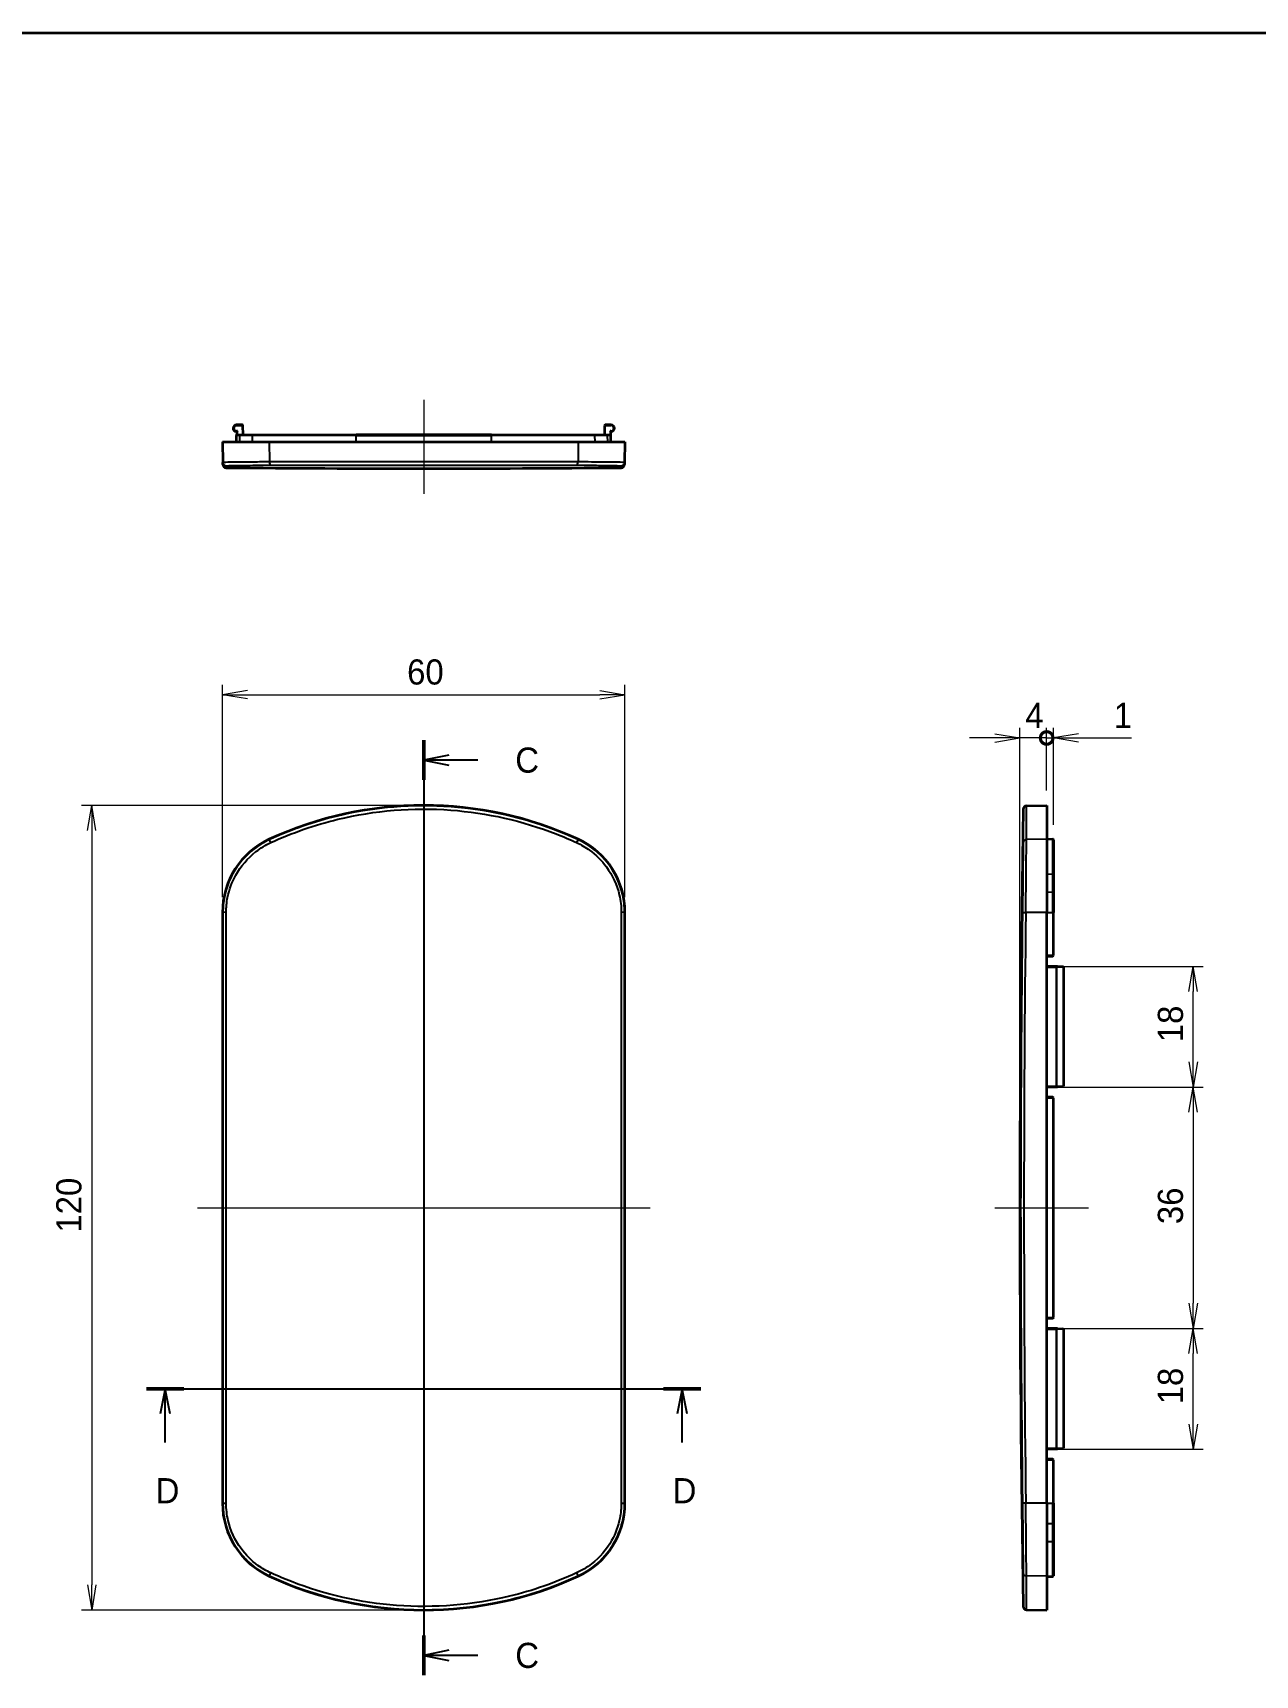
# Model space of a CAD drawing. Header units: millimetres. Extents: x 204 to 2721, y 201 to 622.
# Drawn here: x 1312.8 to 1495, y 377.3 to 622.2 of the extents above; entities that cross this region are included whole.
import ezdxf

# ---------------------------------------------------------------- set-up
doc = ezdxf.new("R2010")
doc.units = ezdxf.units.MM
doc.header["$LTSCALE"] = 1.5
doc.layers.get('Defpoints').update_dxf_attribs({"lineweight": 25})
for name, color, linetype, lineweight in [('Border (ISO)', 7, 'Continuous', 35), ('Centerline (ISO)', 131, 'Continuous', 18), ('Dimension (ISO)', 7, 'Continuous', 18), ('Section Line (ISO)', 7, 'Continuous', 25), ('Visible (ISO)', 7, 'Continuous', 35), ('Visible Narrow (ISO)', 7, 'Continuous', 25)]:
    doc.layers.add(name, color=color, linetype=linetype, lineweight=lineweight)
doc.styles.add('Note Text (TK)', font='MS PGothic.ttf')
doc.dimstyles.new('Default - Method 1b (TK)', dxfattribs={"dimscale": 1.5, "dimtxt": 2.5, "dimasz": 2.5, "dimexe": 1, "dimexo": 1.5, "dimgap": 1, "dimtad": 1, "dimtoh": 1, "dimdsep": 46, "dimtxsty": 'Note Text (TK)', "dimblk": 'OPEN', "dimcen": 0.09, "dimdle": 5, "dimclrd": 100, "dimclre": 100, "dimclrt": 7, "dimadec": 1, "dimazin": 1, "dimtfac": 1, "dimtmove": 0, "dimatfit": 3, "dimldrblk": 'OPEN', "dimfxl": 1, "dimtolj": 1, "dimlwd": -1, "dimlwe": -1, "dimarcsym": 0})

# ---------------------------------------------------------------- blocks, each defined once
blk = doc.blocks.new('図面枠 tk図枠')
at = {"layer": 'Border (ISO)'}
blk.add_line((14.5, 289), (405.5, 289), dxfattribs=at)
blk = doc.blocks.new('_Open')
at = {"color": 0, "linetype": 'ByBlock', "lineweight": -2}
for p, q in [((-1, 0.167), (0, 0)), ((-1, -0.167), (0, 0)), ((0, 0), (-1, 0))]:
    blk.add_line(p, q, dxfattribs=at)
blk = doc.blocks.new('*D74')
at = {"layer": 'Defpoints', "color": 0}
for p in [(1401.06, 523.48), (1341.06, 491.03), (1401.06, 491.03)]:
    blk.add_point(p, dxfattribs=at)
at = {"layer": 'Dimension (ISO)', "color": 100}
for p, q in [((1341.06, 493.28), (1341.06, 524.98)), ((1401.06, 493.28), (1401.06, 524.98)), ((1344.81, 523.48), (1397.31, 523.48))]:
    blk.add_line(p, q, dxfattribs=at)
at = {"layer": 'Dimension (ISO)', "color": 100, "xscale": 3.75, "yscale": 3.75, "zscale": 3.75, "rotation": 180}
blk.add_blockref('_Open', (1341.06, 523.48), dxfattribs=at)
at = {"layer": 'Dimension (ISO)', "color": 100, "xscale": 3.75, "yscale": 3.75, "zscale": 3.75}
blk.add_blockref('_Open', (1401.06, 523.48), dxfattribs=at)
at = {"layer": 'Dimension (ISO)', "color": 7, "insert": (1368.58, 526.86), "char_height": 3.75, "attachment_point": 4, "style": 'Note Text (TK)'}
blk.add_mtext('\\A1;60', dxfattribs=at)
blk = doc.blocks.new('*D75')
at = {"layer": 'Defpoints', "color": 0}
for p in [(1371.06, 506.98), (1321.56, 386.98), (1371.06, 386.98)]:
    blk.add_point(p, dxfattribs=at)
at = {"layer": 'Dimension (ISO)', "color": 100}
for p, q in [((1368.81, 506.98), (1320.06, 506.98)), ((1321.56, 503.23), (1321.56, 390.73)), ((1368.81, 386.98), (1320.06, 386.98))]:
    blk.add_line(p, q, dxfattribs=at)
at = {"layer": 'Dimension (ISO)', "color": 100, "xscale": 3.75, "yscale": 3.75, "zscale": 3.75}
for p, rotation in [((1321.56, 506.98), 90), ((1321.56, 386.98), 270)]:
    blk.add_blockref('_Open', p, dxfattribs=dict(at, rotation=rotation))
at = {"layer": 'Dimension (ISO)', "color": 7, "insert": (1318.18, 443.27), "char_height": 3.75, "attachment_point": 4, "rotation": 90, "style": 'Note Text (TK)'}
blk.add_mtext('\\A1;120', dxfattribs=at)
blk = doc.blocks.new('_DotSmall')
at = {"color": 0, "linetype": 'ByBlock', "const_width": 0.5}
blk.add_lwpolyline([(-0.0625, 0, 1), (0.0625, 0, 1)], format="xyb", close=True, dxfattribs=at)
blk = doc.blocks.new('*D81')
at = {"layer": 'Defpoints', "color": 0}
for p in [(1459.92, 517.04), (1463.92, 506.98), (1459.92, 446.98)]:
    blk.add_point(p, dxfattribs=at)
at = {"layer": 'Dimension (ISO)', "color": 100}
for p, q in [((1456.17, 517.04), (1452.42, 517.04)), ((1459.92, 449.23), (1459.92, 518.54)), ((1463.92, 517.04), (1459.92, 517.04)), ((1463.92, 509.23), (1463.92, 518.54)), ((1463.92, 517.04), (1467.67, 517.04))]:
    blk.add_line(p, q, dxfattribs=at)
at = {"layer": 'Dimension (ISO)', "color": 100, "xscale": 3.75, "yscale": 3.75, "zscale": 3.75}
blk.add_blockref('_Open', (1459.92, 517.04), dxfattribs=at)
at = {"layer": 'Dimension (ISO)', "color": 100, "xscale": 3.75, "yscale": 3.75, "zscale": 3.75, "rotation": 180}
blk.add_blockref('_DotSmall', (1463.92, 517.04), dxfattribs=at)
at = {"layer": 'Dimension (ISO)', "color": 7, "insert": (1460.74, 520.41), "char_height": 3.75, "attachment_point": 4, "style": 'Note Text (TK)'}
blk.add_mtext('\\A1;4', dxfattribs=at)
blk = doc.blocks.new('*D82')
at = {"layer": 'Defpoints', "color": 0}
for p in [(1464.92, 517.04), (1463.92, 506.98), (1464.92, 501.86)]:
    blk.add_point(p, dxfattribs=at)
at = {"layer": 'Dimension (ISO)', "color": 100}
for p, q in [((1463.92, 517.04), (1460.17, 517.04)), ((1463.92, 509.23), (1463.92, 518.54)), ((1463.92, 517.04), (1464.92, 517.04)), ((1464.92, 504.11), (1464.92, 518.54)), ((1468.67, 517.04), (1476.55, 517.04))]:
    blk.add_line(p, q, dxfattribs=at)
at = {"layer": 'Dimension (ISO)', "color": 100, "xscale": 3.75, "yscale": 3.75, "zscale": 3.75}
blk.add_blockref('_DotSmall', (1463.92, 517.04), dxfattribs=at)
at = {"layer": 'Dimension (ISO)', "color": 100, "xscale": 3.75, "yscale": 3.75, "zscale": 3.75, "rotation": 180}
blk.add_blockref('_Open', (1464.92, 517.04), dxfattribs=at)
at = {"layer": 'Dimension (ISO)', "color": 7, "insert": (1473.92, 520.41), "char_height": 3.75, "attachment_point": 4, "style": 'Note Text (TK)'}
blk.add_mtext('\\A1;1', dxfattribs=at)
blk = doc.blocks.new('*D84')
at = {"layer": 'Defpoints', "color": 0}
for p in [(1463.92, 464.98), (1463.92, 428.98), (1485.76, 428.98)]:
    blk.add_point(p, dxfattribs=at)
at = {"layer": 'Dimension (ISO)', "color": 100}
for p, q in [((1466.17, 464.98), (1487.26, 464.98)), ((1485.76, 461.23), (1485.76, 432.73)), ((1466.17, 428.98), (1487.26, 428.98))]:
    blk.add_line(p, q, dxfattribs=at)
at = {"layer": 'Dimension (ISO)', "color": 100, "xscale": 3.75, "yscale": 3.75, "zscale": 3.75}
for p, rotation in [((1485.76, 464.98), 90), ((1485.76, 428.98), 270)]:
    blk.add_blockref('_Open', p, dxfattribs=dict(at, rotation=rotation))
at = {"layer": 'Dimension (ISO)', "color": 7, "insert": (1482.39, 444.54), "char_height": 3.75, "attachment_point": 4, "rotation": 90, "style": 'Note Text (TK)'}
blk.add_mtext('\\A1;36', dxfattribs=at)
blk = doc.blocks.new('*D85')
at = {"layer": 'Defpoints', "color": 0}
for p in [(1463.92, 482.98), (1485.76, 482.98), (1463.92, 464.98)]:
    blk.add_point(p, dxfattribs=at)
at = {"layer": 'Dimension (ISO)', "color": 100}
for p, q in [((1466.17, 482.98), (1487.26, 482.98)), ((1485.76, 468.73), (1485.76, 479.23)), ((1466.17, 464.98), (1487.26, 464.98))]:
    blk.add_line(p, q, dxfattribs=at)
at = {"layer": 'Dimension (ISO)', "color": 100, "xscale": 3.75, "yscale": 3.75, "zscale": 3.75}
for p, rotation in [((1485.76, 482.98), 90), ((1485.76, 464.98), 270)]:
    blk.add_blockref('_Open', p, dxfattribs=dict(at, rotation=rotation))
at = {"layer": 'Dimension (ISO)', "color": 7, "insert": (1482.39, 471.67), "char_height": 3.75, "attachment_point": 4, "rotation": 90, "style": 'Note Text (TK)'}
blk.add_mtext('\\A1;18', dxfattribs=at)
blk = doc.blocks.new('*D86')
at = {"layer": 'Defpoints', "color": 0}
for p in [(1463.92, 428.98), (1485.76, 428.98), (1463.92, 410.98)]:
    blk.add_point(p, dxfattribs=at)
at = {"layer": 'Dimension (ISO)', "color": 100}
for p, q in [((1466.17, 428.98), (1487.26, 428.98)), ((1485.76, 414.73), (1485.76, 425.23)), ((1466.17, 410.98), (1487.26, 410.98))]:
    blk.add_line(p, q, dxfattribs=at)
at = {"layer": 'Dimension (ISO)', "color": 100, "xscale": 3.75, "yscale": 3.75, "zscale": 3.75}
for p, rotation in [((1485.76, 428.98), 90), ((1485.76, 410.98), 270)]:
    blk.add_blockref('_Open', p, dxfattribs=dict(at, rotation=rotation))
at = {"layer": 'Dimension (ISO)', "color": 7, "insert": (1482.39, 417.67), "char_height": 3.75, "attachment_point": 4, "rotation": 90, "style": 'Note Text (TK)'}
blk.add_mtext('\\A1;18', dxfattribs=at)
blk = doc.blocks.new('2dTransSection2')
at = {"layer": 'Section Line (ISO)', "linetype": 'Continuous'}
for p, q in [((127.37, 218.67), (127.37, 125.72)), ((129.87, 217.2), (127.37, 216.7)), ((129.87, 216.7), (127.37, 216.7)), ((127.37, 216.7), (129.87, 216.2)), ((132.75, 216.7), (129.87, 216.7)), ((129.87, 128.19), (127.37, 127.69)), ((129.87, 127.69), (127.37, 127.69)), ((127.37, 127.69), (129.87, 127.19)), ((132.75, 127.69), (129.87, 127.69))]:
    blk.add_line(p, q, dxfattribs=at)
at = {"layer": 'Section Line (ISO)', "linetype": 'Continuous', "lineweight": 50}
for p, q in [((127.37, 218.67), (127.37, 214.73)), ((127.37, 129.65), (127.37, 125.72))]:
    blk.add_line(p, q, dxfattribs=at)
at = {"layer": 'Section Line (ISO)', "char_height": 2.5, "attachment_point": 7, "style": 'Note Text (TK)'}
for insert in [(136.47, 215.41), (136.47, 126.4)]:
    blk.add_mtext('C', dxfattribs=dict(at, insert=insert))
blk = doc.blocks.new('2dTransSection3')
at = {"layer": 'Section Line (ISO)', "linetype": 'Continuous'}
for p, q in [((99.81, 154.19), (154.91, 154.19)), ((101.67, 154.19), (101.17, 151.69)), ((101.67, 151.69), (101.67, 154.19)), ((102.17, 151.69), (101.67, 154.19)), ((153.05, 154.19), (152.55, 151.69)), ((153.05, 151.69), (153.05, 154.19)), ((153.55, 151.69), (153.05, 154.19)), ((101.67, 148.86), (101.67, 151.69)), ((153.05, 148.86), (153.05, 151.69))]:
    blk.add_line(p, q, dxfattribs=at)
at = {"layer": 'Section Line (ISO)', "linetype": 'Continuous', "lineweight": 50}
for p, q in [((99.81, 154.19), (103.52, 154.19)), ((151.2, 154.19), (154.91, 154.19))]:
    blk.add_line(p, q, dxfattribs=at)
at = {"layer": 'Section Line (ISO)', "char_height": 2.5, "attachment_point": 7, "style": 'Note Text (TK)'}
for insert in [(100.73, 142.81), (152.11, 142.81)]:
    blk.add_mtext('D', dxfattribs=dict(at, insert=insert))

msp = doc.modelspace()

# ---------------------------------------------------------------- linework, layer by layer
at = {"layer": 'Centerline (ISO)', "linetype": 'Continuous'}
for p, q in [((1371.06, 567.474), (1371.06, 553.474)), ((1371.06, 510.732), (1371.06, 383.232)), ((1337.31, 446.982), (1404.81, 446.982)), ((1456.172, 446.982), (1470.172, 446.982))]:
    msp.add_line(p, q, dxfattribs=at)
at = {"layer": 'Visible (ISO)'}
for p, q in [((1344.009, 563.724), (1343.145, 563.724)), ((1344.134, 562.224), (1344.109, 563.626)), ((1398.01, 563.626), (1397.986, 562.224)), ((1398.975, 563.724), (1398.11, 563.724)), ((1341.06, 561.224), (1348.037, 561.224)), ((1341.06, 561.224), (1341.114, 558.106)), ((1343.151, 561.224), (1343.167, 562.126)), ((1343.176, 562.627), (1343.167, 562.126)), ((1343.267, 562.224), (1343.738, 562.224)), ((1343.738, 562.224), (1345.597, 562.224)), ((1345.597, 562.224), (1360.983, 562.224)), ((1348.037, 561.224), (1394.083, 561.224)), ((1381.137, 562.224), (1360.983, 562.224)), ((1381.137, 562.224), (1396.523, 562.224)), ((1394.083, 561.224), (1401.06, 561.224)), ((1396.523, 562.224), (1398.381, 562.224)), ((1398.381, 562.224), (1398.853, 562.224)), ((1398.953, 562.126), (1398.944, 562.627)), ((1398.968, 561.224), (1398.953, 562.126)), ((1401.06, 561.224), (1401.005, 558.106)), ((1341.119, 557.836), (1341.114, 558.106)), ((1401.005, 558.106), (1401.001, 557.836)), ((1460.906, 506.929), (1463.922, 506.982)), ((1463.922, 506.982), (1463.922, 501.931)), ((1463.922, 501.975), (1464.824, 501.959)), ((1463.922, 501.931), (1463.922, 491.033)), ((1464.922, 501.859), (1464.922, 496.663)), ((1464.922, 496.663), (1464.922, 494.035)), ((1464.922, 494.035), (1464.922, 491.033)), ((1341.06, 491.033), (1341.06, 402.93)), ((1401.06, 402.93), (1401.06, 491.033)), ((1463.922, 402.93), (1463.922, 491.033)), ((1464.922, 484.597), (1464.922, 491.033)), ((1463.922, 484.482), (1464.824, 484.497)), ((1465.524, 482.954), (1463.922, 482.982)), ((1465.524, 482.954), (1466.324, 482.94)), ((1466.422, 482.84), (1466.422, 465.124)), ((1463.922, 464.982), (1465.524, 465.01)), ((1464.824, 463.466), (1463.922, 463.482)), ((1464.922, 430.597), (1464.922, 463.366)), ((1466.324, 465.024), (1465.524, 465.01)), ((1463.922, 430.482), (1464.824, 430.497)), ((1465.524, 428.954), (1463.922, 428.982)), ((1465.524, 428.954), (1466.324, 428.94)), ((1466.422, 428.84), (1466.422, 411.124)), ((1463.922, 410.982), (1465.524, 411.01)), ((1464.824, 409.466), (1463.922, 409.482)), ((1464.922, 402.93), (1464.922, 409.366)), ((1466.324, 411.024), (1465.524, 411.01)), ((1463.922, 402.93), (1463.922, 392.032)), ((1464.922, 402.93), (1464.922, 399.928)), ((1464.922, 399.928), (1464.922, 397.3)), ((1464.922, 397.3), (1464.922, 392.104)), ((1463.922, 392.032), (1463.922, 386.982)), ((1463.922, 391.988), (1464.824, 392.004)), ((1460.906, 387.034), (1463.922, 386.982))]:
    msp.add_line(p, q, dxfattribs=at)
for centre, radius, start, end in [((1343.145, 563.224), 0.5, 90, 263.38234), ((1344.009, 563.624), 0.1, 1, 90), ((1398.11, 563.624), 0.1, 90, 179), ((1398.975, 563.224), 0.5, 276.61766, 90), ((1343.076, 562.628), 0.1, 359.01792, 83.38234), ((1343.267, 562.124), 0.1, 90, 179), ((1398.853, 562.124), 0.1, 1, 90), ((1399.044, 562.628), 0.1, 96.61766, 180.98208), ((1341.619, 557.845), 0.5, 181, 269.53032), ((1371.06, 4149.224), 3592, 269.530319, 270.469681), ((1400.501, 557.845), 0.5, 270.46968, 359), ((1371.06, 451.982), 55, 65.25348, 114.74652), ((5051.922, 446.982), 3592, 179.051582, 180.948418), ((1460.914, 506.429), 0.5, 91, 179.05158), ((1353.06, 491.033), 12, 114.74652, 180), ((1389.06, 491.033), 12, 0, 65.25348), ((1464.822, 501.859), 0.1, 0, 89), ((1464.822, 484.597), 0.1, 271, 0), ((1465.522, 482.854), 0.1, 89, 130.29307), ((1466.322, 482.84), 0.1, 0, 89), ((1464.822, 463.366), 0.1, 0, 89), ((1465.522, 465.11), 0.1, 229.70693, 271), ((1466.322, 465.124), 0.1, 271, 0), ((1464.822, 430.597), 0.1, 271, 0), ((1465.522, 428.854), 0.1, 89, 130.29307), ((1466.322, 428.84), 0.1, 0, 89), ((1464.822, 409.366), 0.1, 0, 89), ((1465.522, 411.11), 0.1, 229.70693, 271), ((1466.322, 411.124), 0.1, 271, 0), ((1353.06, 402.93), 12, 180, 245.25348), ((1389.06, 402.93), 12, 294.74652, 0), ((1371.06, 441.982), 55, 245.25348, 294.74652), ((1464.822, 392.104), 0.1, 271, 0), ((1460.914, 387.534), 0.5, 180.94842, 269)]:
    msp.add_arc(centre, radius, start, end, dxfattribs=at)
at = {"layer": 'Visible Narrow (ISO)'}
for p, q in [((1343.145, 563.724), (1343.145, 563.626)), ((1343.145, 563.626), (1344.009, 563.626)), ((1344.009, 563.626), (1344.009, 563.724)), ((1344.009, 563.626), (1344.034, 562.224)), ((1398.086, 562.224), (1398.11, 563.626)), ((1398.11, 563.724), (1398.11, 563.626)), ((1398.11, 563.626), (1398.975, 563.626)), ((1398.975, 563.626), (1398.975, 563.724)), ((1343.145, 562.76), (1343.145, 562.826)), ((1343.279, 562.826), (1343.145, 562.826)), ((1343.643, 562.126), (1343.167, 562.126)), ((1343.268, 562.224), (1343.279, 562.826)), ((1343.628, 561.224), (1343.643, 562.126)), ((1345.536, 562.126), (1343.643, 562.126)), ((1345.527, 561.224), (1345.536, 562.126)), ((1360.983, 562.126), (1345.536, 562.126)), ((1348.037, 561.224), (1348.059, 558.201)), ((1360.983, 562.126), (1360.983, 562.224)), ((1360.983, 562.126), (1381.137, 562.126)), ((1360.983, 561.224), (1360.983, 562.126)), ((1381.137, 562.126), (1381.137, 562.224)), ((1396.583, 562.126), (1381.137, 562.126)), ((1381.137, 561.224), (1381.137, 562.126)), ((1394.083, 561.224), (1394.061, 558.201)), ((1398.476, 562.126), (1396.583, 562.126)), ((1396.593, 561.224), (1396.583, 562.126)), ((1398.953, 562.126), (1398.476, 562.126)), ((1398.491, 561.224), (1398.476, 562.126)), ((1398.841, 562.826), (1398.851, 562.224)), ((1398.975, 562.826), (1398.841, 562.826)), ((1398.975, 562.826), (1398.975, 562.76)), ((1341.61, 557.615), (1341.615, 557.345)), ((1400.505, 557.345), (1400.51, 557.615)), ((1348.037, 501.931), (1348.059, 501.883)), ((1394.083, 501.931), (1394.061, 501.883)), ((1463.922, 501.931), (1460.899, 501.883)), ((1464.824, 496.743), (1464.824, 501.959)), ((1463.922, 496.755), (1464.824, 496.743)), ((1464.824, 494.066), (1464.824, 496.743)), ((1463.922, 494.071), (1464.824, 494.066)), ((1464.824, 491.033), (1464.824, 494.066)), ((1341.06, 491.033), (1341.114, 491.033)), ((1401.06, 491.033), (1401.005, 491.033)), ((1463.922, 491.033), (1460.805, 491.033)), ((1463.922, 491.033), (1464.824, 491.033)), ((1464.824, 491.033), (1464.922, 491.033)), ((1464.824, 491.033), (1464.824, 484.597)), ((1464.824, 484.597), (1463.922, 484.582)), ((1463.922, 482.882), (1465.325, 482.857)), ((1464.824, 484.597), (1464.922, 484.597)), ((1465.426, 482.854), (1465.325, 482.854)), ((1465.325, 482.854), (1465.325, 465.11)), ((1465.426, 465.11), (1465.426, 482.854)), ((1466.422, 482.84), (1465.426, 482.854)), ((1465.325, 465.106), (1463.922, 465.082)), ((1463.922, 463.382), (1464.824, 463.366)), ((1464.922, 463.366), (1464.824, 463.366)), ((1464.824, 463.366), (1464.824, 430.597)), ((1465.426, 465.11), (1465.325, 465.11)), ((1465.426, 465.11), (1466.422, 465.124)), ((1464.824, 430.597), (1463.922, 430.582)), ((1463.922, 428.882), (1465.325, 428.857)), ((1464.824, 430.597), (1464.922, 430.597)), ((1465.426, 428.854), (1465.325, 428.854)), ((1465.325, 428.854), (1465.325, 411.11)), ((1465.426, 411.11), (1465.426, 428.854)), ((1466.422, 428.84), (1465.426, 428.854)), ((1465.325, 411.106), (1463.922, 411.082)), ((1463.922, 409.382), (1464.824, 409.366)), ((1464.922, 409.366), (1464.824, 409.366)), ((1464.824, 409.366), (1464.824, 402.93)), ((1465.426, 411.11), (1465.325, 411.11)), ((1465.426, 411.11), (1466.422, 411.124)), ((1341.06, 402.93), (1341.114, 402.93)), ((1401.06, 402.93), (1401.005, 402.93)), ((1463.922, 402.93), (1460.805, 402.93)), ((1463.922, 402.93), (1464.824, 402.93)), ((1464.824, 402.93), (1464.922, 402.93)), ((1464.824, 399.897), (1464.824, 402.93)), ((1463.922, 399.892), (1464.824, 399.897)), ((1464.824, 397.22), (1464.824, 399.897)), ((1463.922, 397.208), (1464.824, 397.22)), ((1464.824, 392.004), (1464.824, 397.22)), ((1348.037, 392.032), (1348.059, 392.08)), ((1394.083, 392.032), (1394.061, 392.08)), ((1460.408, 392.527), (1460.415, 387.527)), ((1463.922, 392.032), (1460.899, 392.08)), ((1460.906, 387.035), (1460.899, 392.08))]:
    msp.add_line(p, q, dxfattribs=at)
for centre, start, end in [((1343.145, 563.226), 90, 270), ((1398.975, 563.226), 270, 90)]:
    msp.add_arc(centre, 0.4, start, end, dxfattribs=at)
for centre, major_axis, ratio, start_param, end_param in [((1344.009, 563.624), (0.1, 0.0017), 0.0174497, 0, 1.5704917), ((1398.11, 563.624), (-0.1, 0.0017), 0.0174497, 4.7126936, 6.2831853), ((1343.076, 562.628), (0.1, -0.0017), 0.9998429, 0.0000002, 1.4727364), ((1343.279, 562.824), (-0.204, -0.1), 0.0069079, 4.7089951, 5.4296952), ((1343.145, 562.695), (0.0706, -0.0708), 0.5137427, 1.0662242, 2.0463494), ((1343.279, 562.824), (-0.104, -0.202), 0.0035147, 4.7055411, 5.4262412), ((1343.738, 562.124), (0, 0.1), 0.9518361, 0, 1.553343), ((1345.597, 562.124), (0, 0.1), 0.6062818, 0, 1.553343), ((1396.523, 562.124), (0, 0.1), 0.6062818, 4.7298423, 6.2831853), ((1398.381, 562.124), (0, 0.1), 0.9518361, 4.7298423, 6.2831853), ((1398.841, 562.824), (0.204, -0.1), 0.0069079, 0.8534901, 1.5741902), ((1398.841, 562.824), (0.104, -0.202), 0.0035147, 0.8569441, 1.5776442), ((1398.975, 562.695), (0.0706, 0.0708), 0.5137427, 1.0952433, 2.0753684), ((1399.044, 562.628), (-0.1, -0.0017), 0.9998429, 4.8104491, 6.2831853), ((1341.614, 558.115), (-0.5, -0.009), 0.9999247, 0, 1.5451455), ((1348.268, 558.209), (0, -0.5), 0.4186138, 4.7295735, 6.2664915), ((1393.852, 558.209), (0, -0.5), 0.4186138, 0.0166938, 1.5536118), ((1400.505, 558.115), (0.5, -0.009), 0.9999247, 4.7380398, 6.2831853), ((1348.268, 501.429), (-0.209, 0.454), 0.000583, 4.7288141, 6.265732), ((1393.852, 501.429), (0.209, 0.454), 0.000583, 0.0174533, 1.5543712), ((1460.908, 501.429), (-0.5, 0.001), 0.9081642, 4.7311071, 6.268025), ((1464.822, 496.663), (0.1, 0), 0.7952499, 0, 1.553343), ((1464.822, 494.035), (0.1, 0), 0.3066072, 0, 1.553343), ((1341.614, 491.033), (-0.5, 0), 0.0122676, 4.7205852, 6.2657307), ((1278.459, 446.982), (0, -3590.319), 0.0174524, 1.5585266, 1.5830661), ((1278.946, 446.982), (0, 3590.818), 0.0174524, 4.7001192, 4.7246587), ((1463.173, 446.982), (0, -3590.818), 0.0174524, 4.7001192, 4.7246587), ((1400.505, 491.033), (0.5, 0), 0.0122676, 0.0174546, 1.5626002), ((1463.66, 446.982), (0, 3590.319), 0.0174524, 1.5585266, 1.5830661), ((5050.315, 446.982), (0, -3590.818), 0.9998477, 4.7001192, 4.7246587), ((1460.813, 491.033), (-0.5, 0.006), 0.0002141, 0.0081988, 1.5533443), ((5050.306, 446.982), (0, 3590.319), 0.9998477, 1.5585266, 1.5830661), ((1464.822, 484.597), (0.0017, -0.1), 0.0174497, 0, 1.5704917), ((1465.326, 482.857), (0.1, -0.0018), 0.0003094, 4.6949384, 6.1676746), ((1465.522, 482.854), (-0.202, 0.004), 0.4956753, 4.712389, 5.4330891), ((1465.393, 483.006), (0.0647, -0.0763), 0.6073825, 5.3030602, 6.2831853), ((1464.822, 463.366), (0.0017, 0.1), 0.0174497, 4.7126936, 6.2831853), ((1465.326, 465.106), (0.1, 0.0018), 0.0003094, 0.1155107, 1.5882469), ((1465.393, 464.957), (0.0647, 0.0763), 0.6073825, 0, 0.9801251), ((1465.522, 465.11), (-0.202, -0.004), 0.4956753, 0.8500962, 1.5707963), ((1464.822, 430.597), (0.0017, -0.1), 0.0174497, 0, 1.5704917), ((1465.326, 428.857), (0.1, -0.0018), 0.0003094, 4.6949384, 6.1676746), ((1465.522, 428.854), (-0.202, 0.004), 0.4956753, 4.712389, 5.4330891), ((1465.393, 429.006), (0.0647, -0.0763), 0.6073825, 5.3030602, 6.2831853), ((1464.822, 409.366), (0.0017, 0.1), 0.0174497, 4.7126936, 6.2831853), ((1465.326, 411.106), (0.1, 0.0018), 0.0003094, 0.1155107, 1.5882469), ((1465.393, 410.957), (0.0647, 0.0763), 0.6073825, 0, 0.9801251), ((1465.522, 411.11), (-0.202, -0.004), 0.4956753, 0.8500962, 1.5707963), ((1341.614, 402.93), (-0.5, 0), 0.0122676, 0.0174546, 1.5626002), ((1400.505, 402.93), (0.5, 0), 0.0122676, 4.7205852, 6.2657307), ((1460.813, 402.93), (-0.5, -0.006), 0.0002141, 4.729841, 6.2749865), ((1464.822, 399.928), (0.1, 0), 0.3066072, 4.7298423, 6.2831853), ((1464.822, 397.3), (0.1, 0), 0.7952499, 4.7298423, 6.2831853), ((1348.268, 392.534), (-0.209, -0.454), 0.000583, 0.0174533, 1.5543712), ((1393.852, 392.534), (0.209, -0.454), 0.000583, 4.7288141, 6.265732), ((1460.908, 392.534), (-0.5, -0.001), 0.9081642, 0.0151603, 1.5520782)]:
    msp.add_ellipse(centre, major_axis=major_axis, ratio=ratio, start_param=start_param, end_param=end_param, dxfattribs=at)
for points, knots in [([(1343.145, 562.76), (1343.13, 562.751), (1343.116, 562.744), (1343.094, 562.732), (1343.087, 562.728), (1343.087, 562.728)], [0, 0, 0, 0, 0.008505047, 0.008505047, 0.0185381, 0.0185381, 0.0185381, 0.0185381]), ([(1343.087, 562.728), (1343.087, 562.728), (1343.087, 562.728), (1343.087, 562.728), (1343.087, 562.728), (1343.087, 562.728)], [-0.00035283195, -0.00035283195, -0.00035283195, -0.00035283195, -0.00017641598, -0.00017641598, 0, 0, 0, 0]), ([(1343.176, 562.627), (1343.176, 562.627), (1343.18, 562.635), (1343.194, 562.66), (1343.202, 562.675), (1343.211, 562.693)], [-0.0185381, -0.0185381, -0.0185381, -0.0185381, -0.008505047, -0.008505047, 0, 0, 0, 0]), ([(1398.909, 562.693), (1398.917, 562.677), (1398.924, 562.663), (1398.939, 562.636), (1398.944, 562.627), (1398.944, 562.627)], [-0.018890914, -0.018890914, -0.018890914, -0.018890914, -0.011131787, -0.011131787, -0.000352814, -0.000352814, -0.000352814, -0.000352814]), ([(1399.032, 562.728), (1399.032, 562.728), (1399.024, 562.732), (1399.001, 562.745), (1398.989, 562.752), (1398.975, 562.76)], [0.000352814, 0.000352814, 0.000352814, 0.000352814, 0.011131787, 0.011131787, 0.018890914, 0.018890914, 0.018890914, 0.018890914]), ([(1399.032, 562.728), (1399.032, 562.728), (1399.032, 562.728), (1399.032, 562.728), (1399.032, 562.728), (1399.032, 562.728)], [-0.00035283198, -0.00035283198, -0.00035283198, -0.00035283198, -0.000176416, -0.000176416, -0.00000000002, -0.00000000002, -0.00000000002, -0.00000000002]), ([(1348.059, 558.201), (1347.236, 558.2), (1346.457, 558.198), (1344.466, 558.19), (1343.395, 558.18), (1342.011, 558.158), (1341.58, 558.146), (1341.19, 558.124), (1341.114, 558.116), (1341.114, 558.106)], [-1.3036361, -1.3036361, -1.3036361, -1.3036361, -1.0433648, -1.0433648, -0.5796471, -0.5796471, -0.2229412, -0.2229412, 0, 0, 0, 0]), ([(1341.61, 557.615), (1341.61, 557.624), (1341.682, 557.633), (1342.056, 557.655), (1342.469, 557.666), (1343.795, 557.689), (1344.822, 557.699), (1346.73, 557.707), (1347.477, 557.709), (1348.265, 557.709)], [0, 0, 0, 0, 0.2229412, 0.2229412, 0.5796471, 0.5796471, 1.0433648, 1.0433648, 1.3036361, 1.3036361, 1.3036361, 1.3036361]), ([(1394.061, 558.201), (1393.042, 558.201), (1392.008, 558.202), (1385.904, 558.205), (1380.552, 558.207), (1369.45, 558.208), (1363.695, 558.207), (1354.682, 558.204), (1351.297, 558.203), (1348.059, 558.201)], [-4.7031374, -4.7031374, -4.7031374, -4.7031374, -4.3695667, -4.3695667, -2.7562136, -2.7562136, -1.0600822, -1.0600822, 0, 0, 0, 0]), ([(1348.265, 557.709), (1351.474, 557.712), (1354.828, 557.713), (1363.76, 557.716), (1369.464, 557.717), (1380.467, 557.716), (1385.771, 557.714), (1391.821, 557.711), (1392.845, 557.71), (1393.855, 557.709)], [0, 0, 0, 0, 1.0600822, 1.0600822, 2.7562136, 2.7562136, 4.3695667, 4.3695667, 4.7031374, 4.7031374, 4.7031374, 4.7031374]), ([(1393.855, 557.709), (1394.529, 557.709), (1395.174, 557.708), (1396.738, 557.702), (1397.591, 557.695), (1399.207, 557.677), (1399.865, 557.662), (1400.41, 557.636), (1400.51, 557.626), (1400.51, 557.615)], [0, 0, 0, 0, 0.2227858, 0.2227858, 0.579243, 0.579243, 1.0426373, 1.0426373, 1.3036362, 1.3036362, 1.3036362, 1.3036362]), ([(1401.005, 558.106), (1401.006, 558.117), (1400.902, 558.127), (1400.333, 558.153), (1399.646, 558.168), (1397.96, 558.187), (1397.069, 558.193), (1395.437, 558.199), (1394.765, 558.2), (1394.061, 558.201)], [-1.3036362, -1.3036362, -1.3036362, -1.3036362, -1.0426373, -1.0426373, -0.579243, -0.579243, -0.2227858, -0.2227858, 0, 0, 0, 0]), ([(1394.061, 501.883), (1393.042, 502.353), (1392.008, 502.791), (1385.904, 505.164), (1380.552, 506.374), (1369.45, 507.201), (1363.694, 506.731), (1354.682, 504.552), (1351.297, 503.376), (1348.059, 501.883)], [-4.7031374, -4.7031374, -4.7031374, -4.7031374, -4.3695667, -4.3695667, -2.7562136, -2.7562136, -1.0600822, -1.0600822, 0, 0, 0, 0]), ([(1348.265, 501.437), (1351.474, 502.916), (1354.828, 504.082), (1363.76, 506.241), (1369.464, 506.707), (1380.467, 505.888), (1385.771, 504.688), (1391.821, 502.337), (1392.845, 501.902), (1393.855, 501.437)], [0, 0, 0, 0, 1.0600822, 1.0600822, 2.7562136, 2.7562136, 4.3695667, 4.3695667, 4.7031374, 4.7031374, 4.7031374, 4.7031374]), ([(1460.415, 506.437), (1460.415, 506.437), (1460.414, 506.387), (1460.414, 505.888), (1460.412, 504.688), (1460.409, 502.337), (1460.408, 501.902), (1460.408, 501.437)], [2.3515268, 2.3515268, 2.3515268, 2.3515268, 2.7562136, 2.7562136, 4.3695667, 4.3695667, 4.7031374, 4.7031374, 4.7031374, 4.7031374]), ([(1460.899, 501.883), (1460.899, 502.353), (1460.9, 502.791), (1460.903, 505.164), (1460.905, 506.374), (1460.906, 506.878), (1460.906, 506.929), (1460.906, 506.928)], [-4.7031374, -4.7031374, -4.7031374, -4.7031374, -4.3695667, -4.3695667, -2.7562136, -2.7562136, -2.3515268, -2.3515268, -2.3515268, -2.3515268]), ([(1348.059, 501.883), (1347.236, 501.504), (1346.457, 501.031), (1344.466, 499.488), (1343.395, 498.238), (1342.011, 495.742), (1341.58, 494.563), (1341.19, 492.584), (1341.114, 491.808), (1341.114, 491.033)], [-1.3036361, -1.3036361, -1.3036361, -1.3036361, -1.0433648, -1.0433648, -0.5796471, -0.5796471, -0.2229412, -0.2229412, 0, 0, 0, 0]), ([(1341.61, 491.039), (1341.61, 491.782), (1341.682, 492.525), (1342.056, 494.421), (1342.469, 495.552), (1343.795, 497.944), (1344.822, 499.141), (1346.73, 500.62), (1347.477, 501.073), (1348.265, 501.437)], [0, 0, 0, 0, 0.2229412, 0.2229412, 0.5796471, 0.5796471, 1.0433648, 1.0433648, 1.3036361, 1.3036361, 1.3036361, 1.3036361]), ([(1393.855, 501.437), (1394.529, 501.126), (1395.174, 500.749), (1396.738, 499.616), (1397.591, 498.769), (1399.207, 496.564), (1399.865, 495.132), (1400.41, 492.779), (1400.51, 491.909), (1400.51, 491.039)], [0, 0, 0, 0, 0.2227858, 0.2227858, 0.579243, 0.579243, 1.0426373, 1.0426373, 1.3036362, 1.3036362, 1.3036362, 1.3036362]), ([(1401.005, 491.033), (1401.006, 491.941), (1400.902, 492.849), (1400.333, 495.304), (1399.646, 496.799), (1397.96, 499.099), (1397.069, 499.984), (1395.437, 501.165), (1394.765, 501.559), (1394.061, 501.883)], [-1.3036362, -1.3036362, -1.3036362, -1.3036362, -1.0426373, -1.0426373, -0.579243, -0.579243, -0.2227858, -0.2227858, 0, 0, 0, 0]), ([(1460.408, 501.437), (1460.407, 501.126), (1460.406, 500.749), (1460.4, 499.616), (1460.394, 498.769), (1460.375, 496.564), (1460.36, 495.132), (1460.334, 492.779), (1460.324, 491.909), (1460.313, 491.039)], [0, 0, 0, 0, 0.2227858, 0.2227858, 0.579243, 0.579243, 1.0426373, 1.0426373, 1.3036362, 1.3036362, 1.3036362, 1.3036362]), ([(1460.805, 491.033), (1460.815, 491.941), (1460.825, 492.849), (1460.852, 495.304), (1460.866, 496.799), (1460.885, 499.099), (1460.891, 499.984), (1460.897, 501.165), (1460.898, 501.559), (1460.899, 501.883)], [-1.3036362, -1.3036362, -1.3036362, -1.3036362, -1.0426373, -1.0426373, -0.579243, -0.579243, -0.2227858, -0.2227858, 0, 0, 0, 0]), ([(1465.391, 482.931), (1465.375, 482.925), (1465.361, 482.916), (1465.334, 482.893), (1465.325, 482.875), (1465.325, 482.857)], [-0.018890914, -0.018890914, -0.018890914, -0.018890914, -0.011131787, -0.011131787, -0.000352814, -0.000352814, -0.000352814, -0.000352814]), ([(1465.325, 482.857), (1465.325, 482.857), (1465.325, 482.856), (1465.325, 482.855), (1465.325, 482.854), (1465.325, 482.854)], [0.00000000002, 0.00000000002, 0.00000000002, 0.00000000002, 0.000176416, 0.000176416, 0.00035283198, 0.00035283198, 0.00035283198, 0.00035283198]), ([(1465.426, 482.855), (1465.426, 482.873), (1465.431, 482.891), (1465.443, 482.915), (1465.45, 482.923), (1465.458, 482.93)], [0.000352814, 0.000352814, 0.000352814, 0.000352814, 0.011131787, 0.011131787, 0.018890914, 0.018890914, 0.018890914, 0.018890914]), ([(1465.426, 482.854), (1465.426, 482.854), (1465.426, 482.854), (1465.426, 482.855), (1465.426, 482.855), (1465.426, 482.855)], [-0.00035283198, -0.00035283198, -0.00035283198, -0.00035283198, -0.000176416, -0.000176416, -0.00000000002, -0.00000000002, -0.00000000002, -0.00000000002]), ([(1465.325, 465.11), (1465.325, 465.109), (1465.325, 465.108), (1465.325, 465.107), (1465.325, 465.107), (1465.325, 465.106)], [0, 0, 0, 0, 0.00017641598, 0.00017641598, 0.00035283195, 0.00035283195, 0.00035283195, 0.00035283195]), ([(1465.325, 465.106), (1465.325, 465.089), (1465.333, 465.073), (1465.358, 465.048), (1465.373, 465.039), (1465.391, 465.032)], [-0.0185381, -0.0185381, -0.0185381, -0.0185381, -0.008505047, -0.008505047, 0, 0, 0, 0]), ([(1465.426, 465.108), (1465.426, 465.108), (1465.426, 465.108), (1465.426, 465.109), (1465.426, 465.109), (1465.426, 465.11)], [-0.00035283195, -0.00035283195, -0.00035283195, -0.00035283195, -0.00017641598, -0.00017641598, 0, 0, 0, 0]), ([(1465.458, 465.033), (1465.449, 465.041), (1465.442, 465.05), (1465.43, 465.075), (1465.426, 465.091), (1465.426, 465.108)], [0, 0, 0, 0, 0.008505047, 0.008505047, 0.0185381, 0.0185381, 0.0185381, 0.0185381]), ([(1465.391, 428.931), (1465.375, 428.925), (1465.361, 428.916), (1465.334, 428.893), (1465.325, 428.875), (1465.325, 428.857)], [-0.018890914, -0.018890914, -0.018890914, -0.018890914, -0.011131787, -0.011131787, -0.000352814, -0.000352814, -0.000352814, -0.000352814]), ([(1465.325, 428.857), (1465.325, 428.857), (1465.325, 428.856), (1465.325, 428.855), (1465.325, 428.854), (1465.325, 428.854)], [0.00000000002, 0.00000000002, 0.00000000002, 0.00000000002, 0.000176416, 0.000176416, 0.00035283198, 0.00035283198, 0.00035283198, 0.00035283198]), ([(1465.426, 428.855), (1465.426, 428.873), (1465.431, 428.891), (1465.443, 428.915), (1465.45, 428.923), (1465.458, 428.93)], [0.000352814, 0.000352814, 0.000352814, 0.000352814, 0.011131787, 0.011131787, 0.018890914, 0.018890914, 0.018890914, 0.018890914]), ([(1465.426, 428.854), (1465.426, 428.854), (1465.426, 428.854), (1465.426, 428.855), (1465.426, 428.855), (1465.426, 428.855)], [-0.00035283198, -0.00035283198, -0.00035283198, -0.00035283198, -0.000176416, -0.000176416, -0.00000000002, -0.00000000002, -0.00000000002, -0.00000000002]), ([(1465.325, 411.11), (1465.325, 411.109), (1465.325, 411.108), (1465.325, 411.107), (1465.325, 411.107), (1465.325, 411.106)], [0, 0, 0, 0, 0.00017641598, 0.00017641598, 0.00035283195, 0.00035283195, 0.00035283195, 0.00035283195]), ([(1465.325, 411.106), (1465.325, 411.089), (1465.333, 411.073), (1465.358, 411.048), (1465.373, 411.039), (1465.391, 411.032)], [-0.0185381, -0.0185381, -0.0185381, -0.0185381, -0.008505047, -0.008505047, 0, 0, 0, 0]), ([(1465.426, 411.108), (1465.426, 411.108), (1465.426, 411.108), (1465.426, 411.109), (1465.426, 411.109), (1465.426, 411.11)], [-0.00035283195, -0.00035283195, -0.00035283195, -0.00035283195, -0.00017641598, -0.00017641598, 0, 0, 0, 0]), ([(1465.458, 411.033), (1465.449, 411.041), (1465.442, 411.05), (1465.43, 411.075), (1465.426, 411.091), (1465.426, 411.108)], [0, 0, 0, 0, 0.008505047, 0.008505047, 0.0185381, 0.0185381, 0.0185381, 0.0185381]), ([(1341.114, 402.93), (1341.114, 402.022), (1341.218, 401.114), (1341.787, 398.66), (1342.473, 397.165), (1344.16, 394.864), (1345.05, 393.98), (1346.683, 392.798), (1347.355, 392.405), (1348.059, 392.08)], [-1.3036362, -1.3036362, -1.3036362, -1.3036362, -1.0426373, -1.0426373, -0.579243, -0.579243, -0.2227858, -0.2227858, 0, 0, 0, 0]), ([(1348.265, 392.527), (1347.59, 392.838), (1346.946, 393.214), (1345.382, 394.347), (1344.529, 395.195), (1342.912, 397.399), (1342.255, 398.832), (1341.709, 401.184), (1341.61, 402.054), (1341.61, 402.924)], [0, 0, 0, 0, 0.2227858, 0.2227858, 0.579243, 0.579243, 1.0426373, 1.0426373, 1.3036362, 1.3036362, 1.3036362, 1.3036362]), ([(1400.51, 402.924), (1400.51, 402.181), (1400.437, 401.438), (1400.064, 399.542), (1399.65, 398.411), (1398.324, 396.019), (1397.297, 394.822), (1395.389, 393.343), (1394.643, 392.89), (1393.855, 392.527)], [0, 0, 0, 0, 0.2229412, 0.2229412, 0.5796471, 0.5796471, 1.0433648, 1.0433648, 1.3036361, 1.3036361, 1.3036361, 1.3036361]), ([(1394.061, 392.08), (1394.883, 392.459), (1395.662, 392.932), (1397.653, 394.475), (1398.725, 395.725), (1400.109, 398.221), (1400.54, 399.401), (1400.93, 401.379), (1401.005, 402.155), (1401.005, 402.93)], [-1.3036361, -1.3036361, -1.3036361, -1.3036361, -1.0433648, -1.0433648, -0.5796471, -0.5796471, -0.2229412, -0.2229412, 0, 0, 0, 0]), ([(1460.313, 402.924), (1460.323, 402.181), (1460.331, 401.438), (1460.353, 399.542), (1460.364, 398.411), (1460.387, 396.019), (1460.397, 394.822), (1460.405, 393.343), (1460.407, 392.89), (1460.408, 392.527)], [0, 0, 0, 0, 0.2229412, 0.2229412, 0.5796471, 0.5796471, 1.0433648, 1.0433648, 1.3036361, 1.3036361, 1.3036361, 1.3036361]), ([(1460.899, 392.08), (1460.898, 392.459), (1460.896, 392.932), (1460.888, 394.475), (1460.878, 395.725), (1460.856, 398.221), (1460.844, 399.401), (1460.822, 401.379), (1460.814, 402.155), (1460.805, 402.93)], [-1.3036361, -1.3036361, -1.3036361, -1.3036361, -1.0433648, -1.0433648, -0.5796471, -0.5796471, -0.2229412, -0.2229412, 0, 0, 0, 0]), ([(1348.059, 392.08), (1349.078, 391.611), (1350.111, 391.172), (1356.216, 388.8), (1361.567, 387.589), (1372.669, 386.762), (1378.425, 387.232), (1387.438, 389.411), (1390.822, 390.588), (1394.061, 392.08)], [-4.7031374, -4.7031374, -4.7031374, -4.7031374, -4.3695667, -4.3695667, -2.7562136, -2.7562136, -1.0600822, -1.0600822, 0, 0, 0, 0]), ([(1393.855, 392.527), (1390.645, 391.047), (1387.291, 389.881), (1378.359, 387.722), (1372.655, 387.256), (1361.652, 388.076), (1356.349, 389.276), (1350.299, 391.627), (1349.275, 392.061), (1348.265, 392.527)], [0, 0, 0, 0, 1.0600822, 1.0600822, 2.7562136, 2.7562136, 4.3695667, 4.3695667, 4.7031374, 4.7031374, 4.7031374, 4.7031374])]:
    msp.add_open_spline(points, degree=3, knots=knots, dxfattribs=at)

# ---------------------------------------------------------------- block references
at = {"xscale": 1.5, "yscale": 1.5, "zscale": 1.5}
msp.add_blockref('図面枠 tk図枠', (1179.998, 188.698), dxfattribs=at)
at = {"layer": 'Section Line (ISO)', "xscale": 1.5, "yscale": 1.5, "zscale": 1.5}
for name in ['2dTransSection2', '2dTransSection3']:
    msp.add_blockref(name, (1179.998, 188.698), dxfattribs=at)

# ---------------------------------------------------------------- dimensions: what is measured, and where the dimension line sits
at = {"layer": 'Dimension (ISO)', "color": 100}
for base, p1, p2, angle, override, picture, middle in [((1401.06, 523.48), (1341.06, 491.033), (1401.06, 491.033), 180, {"dimgap": 1, "dimtoh": 0, "dimdec": 1, "dimtol": 0, "dimlim": 0, "dimtp": 0, "dimtm": 0, "dimtdec": 1, "dimtofl": 0, "dimatfit": 1}, '*D74', (1371.06, 523.48)), ((1459.922, 517.038), (1463.922, 506.982), (1459.922, 446.982), 180, {"dimgap": 1, "dimtoh": 0, "dimdec": 1, "dimblk1": 'DotSmall', "dimblk2": 'Open', "dimsah": 1, "dimdle": 0, "dimtol": 0, "dimlim": 0, "dimtp": 0, "dimtm": 0, "dimtdec": 1, "dimtofl": 1, "dimatfit": 1}, '*D81', (1461.922, 517.038)), ((1464.922, 517.038), (1463.922, 506.982), (1464.922, 501.859), 180, {"dimgap": 1, "dimtoh": 0, "dimdec": 1, "dimblk1": 'DotSmall', "dimblk2": 'Open', "dimsah": 1, "dimdle": 0, "dimtol": 0, "dimlim": 0, "dimtp": 0, "dimtm": 0, "dimtdec": 1, "dimtofl": 1, "dimatfit": 1}, '*D82', (1474.487, 517.038)), ((1321.56, 386.982), (1371.06, 506.982), (1371.06, 386.982), 90, {"dimgap": 1, "dimtoh": 0, "dimdec": 1, "dimtol": 0, "dimlim": 0, "dimtp": 0, "dimtm": 0, "dimtdec": 1, "dimtofl": 0, "dimatfit": 1}, '*D75', (1321.56, 446.982)), ((1485.763, 482.982), (1463.922, 464.982), (1463.922, 482.982), 90, {"dimgap": 1, "dimtoh": 0, "dimdec": 1, "dimtol": 0, "dimlim": 0, "dimtp": 0, "dimtm": 0, "dimtdec": 1, "dimtofl": 0, "dimatfit": 1}, '*D85', (1485.763, 473.982)), ((1485.763, 428.982), (1463.922, 464.982), (1463.922, 428.982), 90, {"dimgap": 1, "dimtoh": 0, "dimdec": 1, "dimtol": 0, "dimlim": 0, "dimtp": 0, "dimtm": 0, "dimtdec": 1, "dimtofl": 0, "dimatfit": 1}, '*D84', (1485.763, 446.982)), ((1485.763, 428.982), (1463.922, 410.982), (1463.922, 428.982), 90, {"dimgap": 1, "dimtoh": 0, "dimdec": 1, "dimtol": 0, "dimlim": 0, "dimtp": 0, "dimtm": 0, "dimtdec": 1, "dimtofl": 0, "dimatfit": 1}, '*D86', (1485.763, 419.982))]:
    dim = msp.add_linear_dim(base=base, p1=p1, p2=p2, angle=angle, dimstyle='Default - Method 1b (TK)', override=override, dxfattribs=at)
    dim.commit()
    dim.dimension.update_dxf_attribs({"geometry": picture, "text_midpoint": middle, "dimtype": 160})

doc.saveas('drawing.dxf')
